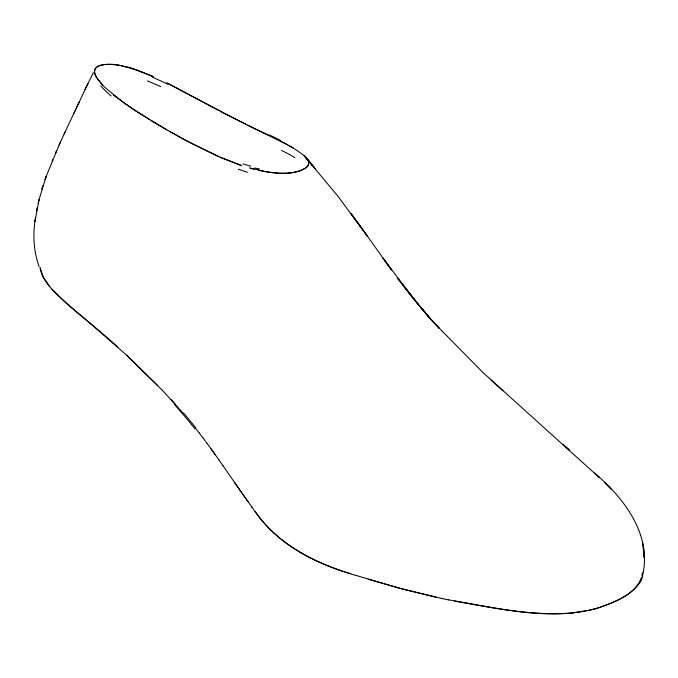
<?xml version="1.0" encoding="UTF-8"?>
<svg xmlns="http://www.w3.org/2000/svg" width="678" height="678" viewBox="0 0 678 678"><rect width="100%" height="100%" fill="white"/><g stroke="black" fill="none" stroke-linecap="round" stroke-linejoin="round"><path stroke-width="1.02" d="M641.905 575.266L642.015 573.859M35.383 217.875L34.985 221.375L39.019 199.756L38.138 203.137M35.12 220.197C32.68 235.707 33.875 251.775 39.104 266.598M642.464 576.173C652.405 534.849 624.201 498.254 594.598 473.117L599.284 477.541L482.711 372.298L437.005 325.881M36.587 211.019L37.197 207.536M38.688 200.993L46.138 176.373L44.951 179.551M641.532 577.309C635.345 594.606 616.141 601.276 600.276 607.268A48.35 23.45 -5.7 0 1 595.081 608.793M42.892 185.755L41.926 189.077L42.299 187.798M45.731 177.458L60.198 142.533M52.181 160.839L52.613 159.754M56.427 150.914L55.316 153.44M65.181 131.744L59.096 144.948M76.267 108.277L86.657 86.233M78.267 103.988L79.157 102.064L75.589 109.717M64.122 134.024L75.055 110.836M75.86 109.133L73.444 114.226M93.344 72.571L87.131 85.284M85.394 88.818L87.081 85.377M87.564 84.411L87.937 83.665M84.953 89.716L85.36 88.886M86.699 86.148L87.504 84.521M595.131 608.852L587.724 610.641M573.647 612.929C533.637 616.327 493.779 608.098 454.582 601.098M265.132 171.526C278.217 173.568 293.023 175.331 304.964 168.305A11.289 4.704 -10.9 0 0 305.659 167.813C308.88 165.924 310.1 161.61 306.922 158.949M265.259 171.568L249.292 167.856M123.159 66.385C113.455 62.469 83.572 62.334 98.547 80.106M448.302 599.835C496.864 607.708 547.909 621.599 596.716 608.369C612.734 603.047 630.082 596.471 640.252 582.207A56.494 27.493 -2.9 0 0 642.397 576.681L642.558 572.8M258.564 170.271C272.166 173.204 286.726 175.06 300.227 170.729A15.052 6.331 -10.6 0 0 304.753 168.559C310.321 166.22 309.668 159.33 304.93 156.508M442.031 598.521L448.429 599.861M442.158 598.547L404.698 589.614L368.137 579.241M435.895 597.182L398.478 587.928L356.314 575.512M253.818 169.195L250.733 168.415M251.919 507.034C275.378 543.705 315.694 563.918 356.331 575.563M241.597 165.525L220.13 157.186M350.56 573.69C313.685 562.664 277.429 544.154 255.267 511.475M241.588 165.695L220.265 157.321L195.603 145.482M140.609 71.588C127.193 64.334 74.868 55.41 102.632 85.097M142.456 72.266L129.379 67.885A67.834 38.883 1.6 0 0 123.142 66.41M140.566 71.563L153.186 76.563M142.363 72.241L153.008 76.58M218.748 156.66L186.391 140.66M268.022 134.871L251.174 126.956M251.301 126.956L223.511 112.938M248.038 125.447L287.828 144.914M246.69 124.727L234.317 118.523M166.669 82.75L231.215 116.947M168.5 83.767L218.799 110.446M278.989 140.27L286.616 144.261M232.74 117.735L234.257 118.514M195.467 145.49L184.857 139.838M223.409 112.845L220.274 111.184M186.196 140.592L167.949 130.456M184.67 139.77L181.645 138.126M180.246 137.329L169.483 131.329M287.642 144.88L293.396 148.109M288.811 145.533L297.396 150.643L303.549 155.296M168.008 130.54L134.736 110.455L113.268 94.945M166.449 129.651L151.05 120.591M149.635 119.692L123.633 102.717L104.937 87.428A107.819 65.054 -1.3 0 1 101.624 83.852M90.827 323.864L66.537 303.439L51.935 289.192M90.75 323.753L126.566 355.153L157.855 385.68M117.684 347C99.073 329.898 78.809 314.702 60.232 297.574C51.808 289.201 42.036 280.209 40.138 267.878M491.075 380.061L502.949 390.74M562.918 444.243L569.308 450.039L564.766 445.912M126.591 355.238L162.288 390.257M611.107 489.185L604.861 482.914M162.288 390.214L183.484 413.555M429.377 317.651L439.412 328.474L431.776 320.143M170.915 399.384L175.144 404.029M423.979 311.422L436.225 325.321M314.219 167.39L304.464 156.084L337.678 195.908L367.357 236.232L351.085 213.595L360.052 225.816M428.445 316.363L420.902 307.515L430.513 318.957L413.368 298.574L425.004 312.583L397.283 277.98L406.563 289.701M315.626 169.068L306.083 157.635L312.329 165.305L307.515 159.279M408.037 291.879L417.504 303.371M402.664 285.006L412.08 296.676M49.782 286.65L43.146 276.802L40.095 267.768M195.425 428.064L199.417 433.191M404.681 287.328L413.936 299.201L382.79 257.869L391.528 269.997L358.459 223.604M199.349 433.072L203.366 438.369M203.264 438.208L207.307 443.658M251.987 507.254L234.359 482.228M207.18 443.48L215.18 454.582M248.606 502.627L222.918 465.65M211.121 448.895L219.096 460.142M219.002 460.023L222.986 465.727M642.575 542.18L644.1 557.511L643.566 548.739M101.734 83.809A128.727 77.207 -0.7 0 1 98.674 80.072M250.631 166.118A228.35 148.982 -25.2 0 1 242.936 163.915M305.269 156.669A94.005 39.061 -6.5 0 1 307.126 158.906M303.956 155.194A90.005 36.985 -5.4 0 1 305.38 156.643M152.287 77.114A288.659 160.016 2.5 0 1 167.737 84.25M174.678 404.783A540.476 404.715 86 0 1 194.925 428.877M147.448 80.928A232.291 125.252 3.3 0 1 160.669 86.657M269.183 134.829A293.642 73.038 11.9 0 1 280.141 140.244M281.531 150.474A137.668 45.138 5.6 0 1 294.854 157.669M259.369 168.983A222.562 152.465 -29.6 0 1 254.631 167.958M247.487 172.297A185.992 121.023 -24.8 0 1 238.368 169.153M111.082 95.962A186.001 114.955 -3.3 0 1 100.691 85.818M587.58 610.395A78.911 41.044 -4.9 0 1 573.596 612.658M183.713 413.216A522.001 391.562 86.2 0 1 195.671 427.725"/></g></svg>
